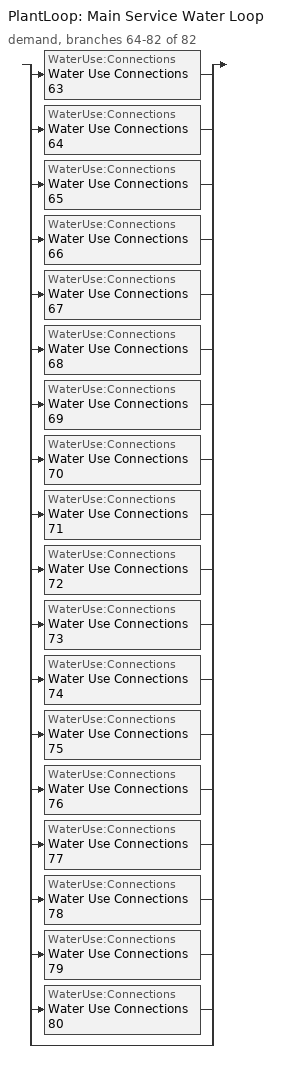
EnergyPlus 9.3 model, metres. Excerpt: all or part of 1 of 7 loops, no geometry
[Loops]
PlantLoop 'Main Service Water Loop'
 demand, branches 64-82 of 82: split
  | WaterUse:Connections 'Water Use Connections 63'
  | WaterUse:Connections 'Water Use Connections 64'
  | WaterUse:Connections 'Water Use Connections 65'
  | WaterUse:Connections 'Water Use Connections 66'
  | WaterUse:Connections 'Water Use Connections 67'
  | WaterUse:Connections 'Water Use Connections 68'
  | WaterUse:Connections 'Water Use Connections 69'
  | WaterUse:Connections 'Water Use Connections 70'
  | WaterUse:Connections 'Water Use Connections 71'
  | WaterUse:Connections 'Water Use Connections 72'
  | WaterUse:Connections 'Water Use Connections 73'
  | WaterUse:Connections 'Water Use Connections 74'
  | WaterUse:Connections 'Water Use Connections 75'
  | WaterUse:Connections 'Water Use Connections 76'
  | WaterUse:Connections 'Water Use Connections 77'
  | WaterUse:Connections 'Water Use Connections 78'
  | WaterUse:Connections 'Water Use Connections 79'
  | WaterUse:Connections 'Water Use Connections 80'
  | bypass
[WaterUse:Connections]
Name | Water Use Equipment Name 1
Water Use Connections 63 | G sw apartment Service Water Use 0.15gal/min
Water Use Connections 64 | M n1 apartment Service Water Use 0.15gal/min
Water Use Connections 65 | M n2 apartment Service Water Use 0.15gal/min
Water Use Connections 66 | M ne apartment Service Water Use 0.15gal/min
Water Use Connections 67 | M nw apartment Service Water Use 0.15gal/min
Water Use Connections 68 | M s1 apartment Service Water Use 0.15gal/min
Water Use Connections 69 | M s2 apartment Service Water Use 0.15gal/min
Water Use Connections 70 | M se apartment Service Water Use 0.15gal/min
Water Use Connections 71 | M sw apartment Service Water Use 0.15gal/min
Water Use Connections 72 | Office Service Water Use 0.03gal/min
Water Use Connections 73 | T n1 apartment Service Water Use 0.15gal/min
Water Use Connections 74 | T n2 apartment Service Water Use 0.15gal/min
Water Use Connections 75 | T ne apartment Service Water Use 0.15gal/min
Water Use Connections 76 | T nw apartment Service Water Use 0.15gal/min
Water Use Connections 77 | T s1 apartment Service Water Use 0.15gal/min
Water Use Connections 78 | FRED
Water Use Connections 79 | T se apartment Service Water Use 0.15gal/min
Water Use Connections 80 | T sw apartment Service Water Use 0.15gal/min
[WaterUse:Equipment]
Name | Peak Flow Rate {m3/s} | Flow Rate Fraction Schedule | Target Temperature Schedule | Zone | Sensible Fraction Schedule | Latent Fraction Schedule
G sw apartment Service Water Use 0.15gal/min | 9.37419e-06 | NECB-G-Service Water Heating | Schedule Ruleset 191 | DU_BT=Space Function_ST=Dwelling units general_FL=Building Story 1_SCHG 3 | Schedule Ruleset 189 | Schedule Ruleset 190
M n1 apartment Service Water Use 0.15gal/min | 9.37419e-06 | NECB-G-Service Water Heating | Schedule Ruleset 194 | DU_BT=Space Function_ST=Dwelling units general_FL=Building Story 5_SCHG | Schedule Ruleset 192 | Schedule Ruleset 193
M n2 apartment Service Water Use 0.15gal/min | 9.37419e-06 | NECB-G-Service Water Heating | Schedule Ruleset 197 | DU_BT=Space Function_ST=Dwelling units general_FL=Building Story 5_SCHG 6 | Schedule Ruleset 195 | Schedule Ruleset 196
M ne apartment Service Water Use 0.15gal/min | 9.37419e-06 | NECB-G-Service Water Heating | Schedule Ruleset 200 | DU_BT=Space Function_ST=Dwelling units general_FL=Building Story 5_SCHG 1 | Schedule Ruleset 198 | Schedule Ruleset 199
M nw apartment Service Water Use 0.15gal/min | 9.37419e-06 | NECB-G-Service Water Heating | Schedule Ruleset 203 | DU_BT=Space Function_ST=Dwelling units general_FL=Building Story 5_SCHG 4 | Schedule Ruleset 201 | Schedule Ruleset 202
M s1 apartment Service Water Use 0.15gal/min | 9.37419e-06 | NECB-G-Service Water Heating | Schedule Ruleset 206 | DU_BT=Space Function_ST=Dwelling units general_FL=Building Story 5_SCHG 2 | Schedule Ruleset 204 | Schedule Ruleset 205
M s2 apartment Service Water Use 0.15gal/min | 9.37419e-06 | NECB-G-Service Water Heating | Schedule Ruleset 209 | DU_BT=Space Function_ST=Dwelling units general_FL=Building Story 5_SCHG 7 | Schedule Ruleset 207 | Schedule Ruleset 208
M se apartment Service Water Use 0.15gal/min | 9.37419e-06 | NECB-G-Service Water Heating | Schedule Ruleset 212 | DU_BT=Space Function_ST=Dwelling units general_FL=Building Story 5_SCHG 5 | Schedule Ruleset 210 | Schedule Ruleset 211
M sw apartment Service Water Use 0.15gal/min | 9.37419e-06 | NECB-G-Service Water Heating | Schedule Ruleset 215 | DU_BT=Space Function_ST=Dwelling units general_FL=Building Story 5_SCHG 3 | Schedule Ruleset 213 | Schedule Ruleset 214
Office Service Water Use 0.03gal/min | 2.10919e-06 | NECB-A-Service Water Heating | Schedule Ruleset 218 | ALL_ST=Office enclosed <= 25 m2_FL=Building Story 1_SCH=A | Schedule Ruleset 216 | Schedule Ruleset 217
T n1 apartment Service Water Use 0.15gal/min | 9.37419e-06 | NECB-G-Service Water Heating | Schedule Ruleset 221 | DU_BT=Space Function_ST=Dwelling units general_FL=Building Story 10_SCHG 2 | Schedule Ruleset 219 | Schedule Ruleset 220
T n2 apartment Service Water Use 0.15gal/min | 9.37419e-06 | NECB-G-Service Water Heating | Schedule Ruleset 224 | DU_BT=Space Function_ST=Dwelling units general_FL=Building Story 10_SCHG 6 | Schedule Ruleset 222 | Schedule Ruleset 223
T ne apartment Service Water Use 0.15gal/min | 9.37419e-06 | NECB-G-Service Water Heating | Schedule Ruleset 227 | DU_BT=Space Function_ST=Dwelling units general_FL=Building Story 10_SCHG 1 | Schedule Ruleset 225 | Schedule Ruleset 226
T nw apartment Service Water Use 0.15gal/min | 9.37419e-06 | NECB-G-Service Water Heating | Schedule Ruleset 230 | DU_BT=Space Function_ST=Dwelling units general_FL=Building Story 10_SCHG | Schedule Ruleset 228 | Schedule Ruleset 229
T s1 apartment Service Water Use 0.15gal/min | 9.37419e-06 | NECB-G-Service Water Heating | Schedule Ruleset 233 | DU_BT=Space Function_ST=Dwelling units general_FL=Building Story 10_SCHG 5 | Schedule Ruleset 231 | Schedule Ruleset 232
FRED | 9.37419e-06 | NECB-G-Service Water Heating | Schedule Ruleset 236 | DU_BT=Space Function_ST=Dwelling units general_FL=Building Story 10_SCHG 3 | Schedule Ruleset 234 | Schedule Ruleset 235
T se apartment Service Water Use 0.15gal/min | 9.37419e-06 | NECB-G-Service Water Heating | Schedule Ruleset 239 | DU_BT=Space Function_ST=Dwelling units general_FL=Building Story 10_SCHG 7 | Schedule Ruleset 237 | Schedule Ruleset 238
T sw apartment Service Water Use 0.15gal/min | 9.37419e-06 | NECB-G-Service Water Heating | Schedule Ruleset 242 | DU_BT=Space Function_ST=Dwelling units general_FL=Building Story 10_SCHG 4 | Schedule Ruleset 240 | Schedule Ruleset 241
[Schedule:Day:Interval]
NECB-A-Service Water Heating Default; NECB-A-Service Water Heating Default|Wkdy Day: No, 07:00, 0.05, 08:00, 0.1, 10:00, 0.5, 16:00, 0.9, 17:00, 0.7, 18:00, 0.5, 19:00, 0.3, 22:00, 0.2, 24:00, 0.05
NECB-A-Service Water Heating Sat Day; NECB-A-Service Water Heating Sun|Hol Day; Schedule Day 195; Schedule Day 198; Schedule Day 201; Schedule Day 204; Schedule Day 207; Schedule Day 210; Schedule Day 213; Schedule Day 216; Schedule Day 219; Schedule Day 222; Schedule Day 225; Schedule Day 228; Schedule Day 231; Schedule Day 234; Schedule Day 237; Schedule Day 240; Schedule Day 243; Schedule Day 246: No, 24:00, 0.05
NECB-G-Service Water Heating Default; NECB-G-Service Water Heating Default|Wkdy Day: No, 01:00, 0.1, 06:00, 0.05, 07:00, 0.2, 08:00, 0.8, 09:00, 0.7, 10:00, 0.5, 11:00, 0.4, 14:00, 0.2, 15:00, 0.3, 17:00, 0.5, 19:00, 0.7, 21:00, 0.4, 23:00, 0.2, 24:00, 0.1
NECB-G-Service Water Heating Sat Day: No, 01:00, 0.1, 07:00, 0.05, 08:00, 0.2, 11:00, 0.5, 15:00, 0.3, 16:00, 0.7, 17:00, 0.9, 19:00, 0.7, 20:00, 0.6, 21:00, 0.5, 22:00, 0.4, 23:00, 0.3, 24:00, 0.2
NECB-G-Service Water Heating Sun|Hol Day: No, 01:00, 0.1, 08:00, 0.05, 09:00, 0.2, 11:00, 0.3, 13:00, 0.2, 14:00, 0.3, 15:00, 0.4, 16:00, 0.5, 17:00, 0.6, 18:00, 0.7, 19:00, 0.4, 20:00, 0.3, 24:00, 0.2
Schedule Day 194; Schedule Day 197; Schedule Day 200; Schedule Day 203; Schedule Day 206; Schedule Day 209; Schedule Day 212; Schedule Day 215; Schedule Day 218; Schedule Day 221; Schedule Day 224; Schedule Day 227; Schedule Day 230; Schedule Day 233; Schedule Day 236; Schedule Day 239; Schedule Day 242; Schedule Day 245: No, 24:00, 0.2
Schedule Day 196; Schedule Day 199; Schedule Day 202; Schedule Day 205; Schedule Day 208; Schedule Day 211; Schedule Day 214; Schedule Day 217; Schedule Day 220; Schedule Day 223; Schedule Day 226; Schedule Day 229; Schedule Day 232; Schedule Day 235; Schedule Day 238; Schedule Day 241; Schedule Day 244; Schedule Day 247: No, 24:00, 60
[Schedule:Week:Daily]
NECB-A-Service Water Heating Week Rule - Jan1-Dec31: NECB-A-Service Water Heating Sun|Hol Day, NECB-A-Service Water Heating Default|Wkdy Day, NECB-A-Service Water Heating Default|Wkdy Day, NECB-A-Service Water Heating Default|Wkdy Day, NECB-A-Service Water Heating Default|Wkdy Day, NECB-A-Service Water Heating Default|Wkdy Day, NECB-A-Service Water Heating Sat Day, NECB-A-Service Water Heating Default, NECB-A-Service Water Heating Default, NECB-A-Service Water Heating Default, NECB-A-Service Water Heating Default, NECB-A-Service Water Heating Default
NECB-G-Service Water Heating Week Rule - Jan1-Dec31: NECB-G-Service Water Heating Sun|Hol Day, NECB-G-Service Water Heating Default|Wkdy Day, NECB-G-Service Water Heating Default|Wkdy Day, NECB-G-Service Water Heating Default|Wkdy Day, NECB-G-Service Water Heating Default|Wkdy Day, NECB-G-Service Water Heating Default|Wkdy Day, NECB-G-Service Water Heating Sat Day, NECB-G-Service Water Heating Default, NECB-G-Service Water Heating Default, NECB-G-Service Water Heating Default, NECB-G-Service Water Heating Default, NECB-G-Service Water Heating Default
Schedule Ruleset 189 Week Rule - Jan1-Dec31: Schedule Day 194, Schedule Day 194, Schedule Day 194, Schedule Day 194, Schedule Day 194, Schedule Day 194, Schedule Day 194, Schedule Day 194, Schedule Day 194, Schedule Day 194, Schedule Day 194, Schedule Day 194
Schedule Ruleset 190 Week Rule - Jan1-Dec31: Schedule Day 195, Schedule Day 195, Schedule Day 195, Schedule Day 195, Schedule Day 195, Schedule Day 195, Schedule Day 195, Schedule Day 195, Schedule Day 195, Schedule Day 195, Schedule Day 195, Schedule Day 195
Schedule Ruleset 191 Week Rule - Jan1-Dec31: Schedule Day 196, Schedule Day 196, Schedule Day 196, Schedule Day 196, Schedule Day 196, Schedule Day 196, Schedule Day 196, Schedule Day 196, Schedule Day 196, Schedule Day 196, Schedule Day 196, Schedule Day 196
Schedule Ruleset 192 Week Rule - Jan1-Dec31: Schedule Day 197, Schedule Day 197, Schedule Day 197, Schedule Day 197, Schedule Day 197, Schedule Day 197, Schedule Day 197, Schedule Day 197, Schedule Day 197, Schedule Day 197, Schedule Day 197, Schedule Day 197
Schedule Ruleset 193 Week Rule - Jan1-Dec31: Schedule Day 198, Schedule Day 198, Schedule Day 198, Schedule Day 198, Schedule Day 198, Schedule Day 198, Schedule Day 198, Schedule Day 198, Schedule Day 198, Schedule Day 198, Schedule Day 198, Schedule Day 198
Schedule Ruleset 194 Week Rule - Jan1-Dec31: Schedule Day 199, Schedule Day 199, Schedule Day 199, Schedule Day 199, Schedule Day 199, Schedule Day 199, Schedule Day 199, Schedule Day 199, Schedule Day 199, Schedule Day 199, Schedule Day 199, Schedule Day 199
Schedule Ruleset 195 Week Rule - Jan1-Dec31: Schedule Day 200, Schedule Day 200, Schedule Day 200, Schedule Day 200, Schedule Day 200, Schedule Day 200, Schedule Day 200, Schedule Day 200, Schedule Day 200, Schedule Day 200, Schedule Day 200, Schedule Day 200
Schedule Ruleset 196 Week Rule - Jan1-Dec31: Schedule Day 201, Schedule Day 201, Schedule Day 201, Schedule Day 201, Schedule Day 201, Schedule Day 201, Schedule Day 201, Schedule Day 201, Schedule Day 201, Schedule Day 201, Schedule Day 201, Schedule Day 201
Schedule Ruleset 197 Week Rule - Jan1-Dec31: Schedule Day 202, Schedule Day 202, Schedule Day 202, Schedule Day 202, Schedule Day 202, Schedule Day 202, Schedule Day 202, Schedule Day 202, Schedule Day 202, Schedule Day 202, Schedule Day 202, Schedule Day 202
Schedule Ruleset 198 Week Rule - Jan1-Dec31: Schedule Day 203, Schedule Day 203, Schedule Day 203, Schedule Day 203, Schedule Day 203, Schedule Day 203, Schedule Day 203, Schedule Day 203, Schedule Day 203, Schedule Day 203, Schedule Day 203, Schedule Day 203
Schedule Ruleset 199 Week Rule - Jan1-Dec31: Schedule Day 204, Schedule Day 204, Schedule Day 204, Schedule Day 204, Schedule Day 204, Schedule Day 204, Schedule Day 204, Schedule Day 204, Schedule Day 204, Schedule Day 204, Schedule Day 204, Schedule Day 204
Schedule Ruleset 200 Week Rule - Jan1-Dec31: Schedule Day 205, Schedule Day 205, Schedule Day 205, Schedule Day 205, Schedule Day 205, Schedule Day 205, Schedule Day 205, Schedule Day 205, Schedule Day 205, Schedule Day 205, Schedule Day 205, Schedule Day 205
Schedule Ruleset 201 Week Rule - Jan1-Dec31: Schedule Day 206, Schedule Day 206, Schedule Day 206, Schedule Day 206, Schedule Day 206, Schedule Day 206, Schedule Day 206, Schedule Day 206, Schedule Day 206, Schedule Day 206, Schedule Day 206, Schedule Day 206
Schedule Ruleset 202 Week Rule - Jan1-Dec31: Schedule Day 207, Schedule Day 207, Schedule Day 207, Schedule Day 207, Schedule Day 207, Schedule Day 207, Schedule Day 207, Schedule Day 207, Schedule Day 207, Schedule Day 207, Schedule Day 207, Schedule Day 207
Schedule Ruleset 203 Week Rule - Jan1-Dec31: Schedule Day 208, Schedule Day 208, Schedule Day 208, Schedule Day 208, Schedule Day 208, Schedule Day 208, Schedule Day 208, Schedule Day 208, Schedule Day 208, Schedule Day 208, Schedule Day 208, Schedule Day 208
Schedule Ruleset 204 Week Rule - Jan1-Dec31: Schedule Day 209, Schedule Day 209, Schedule Day 209, Schedule Day 209, Schedule Day 209, Schedule Day 209, Schedule Day 209, Schedule Day 209, Schedule Day 209, Schedule Day 209, Schedule Day 209, Schedule Day 209
Schedule Ruleset 205 Week Rule - Jan1-Dec31: Schedule Day 210, Schedule Day 210, Schedule Day 210, Schedule Day 210, Schedule Day 210, Schedule Day 210, Schedule Day 210, Schedule Day 210, Schedule Day 210, Schedule Day 210, Schedule Day 210, Schedule Day 210
Schedule Ruleset 206 Week Rule - Jan1-Dec31: Schedule Day 211, Schedule Day 211, Schedule Day 211, Schedule Day 211, Schedule Day 211, Schedule Day 211, Schedule Day 211, Schedule Day 211, Schedule Day 211, Schedule Day 211, Schedule Day 211, Schedule Day 211
Schedule Ruleset 207 Week Rule - Jan1-Dec31: Schedule Day 212, Schedule Day 212, Schedule Day 212, Schedule Day 212, Schedule Day 212, Schedule Day 212, Schedule Day 212, Schedule Day 212, Schedule Day 212, Schedule Day 212, Schedule Day 212, Schedule Day 212
Schedule Ruleset 208 Week Rule - Jan1-Dec31: Schedule Day 213, Schedule Day 213, Schedule Day 213, Schedule Day 213, Schedule Day 213, Schedule Day 213, Schedule Day 213, Schedule Day 213, Schedule Day 213, Schedule Day 213, Schedule Day 213, Schedule Day 213
Schedule Ruleset 209 Week Rule - Jan1-Dec31: Schedule Day 214, Schedule Day 214, Schedule Day 214, Schedule Day 214, Schedule Day 214, Schedule Day 214, Schedule Day 214, Schedule Day 214, Schedule Day 214, Schedule Day 214, Schedule Day 214, Schedule Day 214
Schedule Ruleset 210 Week Rule - Jan1-Dec31: Schedule Day 215, Schedule Day 215, Schedule Day 215, Schedule Day 215, Schedule Day 215, Schedule Day 215, Schedule Day 215, Schedule Day 215, Schedule Day 215, Schedule Day 215, Schedule Day 215, Schedule Day 215
Schedule Ruleset 211 Week Rule - Jan1-Dec31: Schedule Day 216, Schedule Day 216, Schedule Day 216, Schedule Day 216, Schedule Day 216, Schedule Day 216, Schedule Day 216, Schedule Day 216, Schedule Day 216, Schedule Day 216, Schedule Day 216, Schedule Day 216
Schedule Ruleset 212 Week Rule - Jan1-Dec31: Schedule Day 217, Schedule Day 217, Schedule Day 217, Schedule Day 217, Schedule Day 217, Schedule Day 217, Schedule Day 217, Schedule Day 217, Schedule Day 217, Schedule Day 217, Schedule Day 217, Schedule Day 217
Schedule Ruleset 213 Week Rule - Jan1-Dec31: Schedule Day 218, Schedule Day 218, Schedule Day 218, Schedule Day 218, Schedule Day 218, Schedule Day 218, Schedule Day 218, Schedule Day 218, Schedule Day 218, Schedule Day 218, Schedule Day 218, Schedule Day 218
Schedule Ruleset 214 Week Rule - Jan1-Dec31: Schedule Day 219, Schedule Day 219, Schedule Day 219, Schedule Day 219, Schedule Day 219, Schedule Day 219, Schedule Day 219, Schedule Day 219, Schedule Day 219, Schedule Day 219, Schedule Day 219, Schedule Day 219
Schedule Ruleset 215 Week Rule - Jan1-Dec31: Schedule Day 220, Schedule Day 220, Schedule Day 220, Schedule Day 220, Schedule Day 220, Schedule Day 220, Schedule Day 220, Schedule Day 220, Schedule Day 220, Schedule Day 220, Schedule Day 220, Schedule Day 220
Schedule Ruleset 216 Week Rule - Jan1-Dec31: Schedule Day 221, Schedule Day 221, Schedule Day 221, Schedule Day 221, Schedule Day 221, Schedule Day 221, Schedule Day 221, Schedule Day 221, Schedule Day 221, Schedule Day 221, Schedule Day 221, Schedule Day 221
Schedule Ruleset 217 Week Rule - Jan1-Dec31: Schedule Day 222, Schedule Day 222, Schedule Day 222, Schedule Day 222, Schedule Day 222, Schedule Day 222, Schedule Day 222, Schedule Day 222, Schedule Day 222, Schedule Day 222, Schedule Day 222, Schedule Day 222
Schedule Ruleset 218 Week Rule - Jan1-Dec31: Schedule Day 223, Schedule Day 223, Schedule Day 223, Schedule Day 223, Schedule Day 223, Schedule Day 223, Schedule Day 223, Schedule Day 223, Schedule Day 223, Schedule Day 223, Schedule Day 223, Schedule Day 223
Schedule Ruleset 219 Week Rule - Jan1-Dec31: Schedule Day 224, Schedule Day 224, Schedule Day 224, Schedule Day 224, Schedule Day 224, Schedule Day 224, Schedule Day 224, Schedule Day 224, Schedule Day 224, Schedule Day 224, Schedule Day 224, Schedule Day 224
Schedule Ruleset 220 Week Rule - Jan1-Dec31: Schedule Day 225, Schedule Day 225, Schedule Day 225, Schedule Day 225, Schedule Day 225, Schedule Day 225, Schedule Day 225, Schedule Day 225, Schedule Day 225, Schedule Day 225, Schedule Day 225, Schedule Day 225
Schedule Ruleset 221 Week Rule - Jan1-Dec31: Schedule Day 226, Schedule Day 226, Schedule Day 226, Schedule Day 226, Schedule Day 226, Schedule Day 226, Schedule Day 226, Schedule Day 226, Schedule Day 226, Schedule Day 226, Schedule Day 226, Schedule Day 226
Schedule Ruleset 222 Week Rule - Jan1-Dec31: Schedule Day 227, Schedule Day 227, Schedule Day 227, Schedule Day 227, Schedule Day 227, Schedule Day 227, Schedule Day 227, Schedule Day 227, Schedule Day 227, Schedule Day 227, Schedule Day 227, Schedule Day 227
Schedule Ruleset 223 Week Rule - Jan1-Dec31: Schedule Day 228, Schedule Day 228, Schedule Day 228, Schedule Day 228, Schedule Day 228, Schedule Day 228, Schedule Day 228, Schedule Day 228, Schedule Day 228, Schedule Day 228, Schedule Day 228, Schedule Day 228
Schedule Ruleset 224 Week Rule - Jan1-Dec31: Schedule Day 229, Schedule Day 229, Schedule Day 229, Schedule Day 229, Schedule Day 229, Schedule Day 229, Schedule Day 229, Schedule Day 229, Schedule Day 229, Schedule Day 229, Schedule Day 229, Schedule Day 229
Schedule Ruleset 225 Week Rule - Jan1-Dec31: Schedule Day 230, Schedule Day 230, Schedule Day 230, Schedule Day 230, Schedule Day 230, Schedule Day 230, Schedule Day 230, Schedule Day 230, Schedule Day 230, Schedule Day 230, Schedule Day 230, Schedule Day 230
Schedule Ruleset 226 Week Rule - Jan1-Dec31: Schedule Day 231, Schedule Day 231, Schedule Day 231, Schedule Day 231, Schedule Day 231, Schedule Day 231, Schedule Day 231, Schedule Day 231, Schedule Day 231, Schedule Day 231, Schedule Day 231, Schedule Day 231
Schedule Ruleset 227 Week Rule - Jan1-Dec31: Schedule Day 232, Schedule Day 232, Schedule Day 232, Schedule Day 232, Schedule Day 232, Schedule Day 232, Schedule Day 232, Schedule Day 232, Schedule Day 232, Schedule Day 232, Schedule Day 232, Schedule Day 232
Schedule Ruleset 228 Week Rule - Jan1-Dec31: Schedule Day 233, Schedule Day 233, Schedule Day 233, Schedule Day 233, Schedule Day 233, Schedule Day 233, Schedule Day 233, Schedule Day 233, Schedule Day 233, Schedule Day 233, Schedule Day 233, Schedule Day 233
Schedule Ruleset 229 Week Rule - Jan1-Dec31: Schedule Day 234, Schedule Day 234, Schedule Day 234, Schedule Day 234, Schedule Day 234, Schedule Day 234, Schedule Day 234, Schedule Day 234, Schedule Day 234, Schedule Day 234, Schedule Day 234, Schedule Day 234
Schedule Ruleset 230 Week Rule - Jan1-Dec31: Schedule Day 235, Schedule Day 235, Schedule Day 235, Schedule Day 235, Schedule Day 235, Schedule Day 235, Schedule Day 235, Schedule Day 235, Schedule Day 235, Schedule Day 235, Schedule Day 235, Schedule Day 235
Schedule Ruleset 231 Week Rule - Jan1-Dec31: Schedule Day 236, Schedule Day 236, Schedule Day 236, Schedule Day 236, Schedule Day 236, Schedule Day 236, Schedule Day 236, Schedule Day 236, Schedule Day 236, Schedule Day 236, Schedule Day 236, Schedule Day 236
Schedule Ruleset 232 Week Rule - Jan1-Dec31: Schedule Day 237, Schedule Day 237, Schedule Day 237, Schedule Day 237, Schedule Day 237, Schedule Day 237, Schedule Day 237, Schedule Day 237, Schedule Day 237, Schedule Day 237, Schedule Day 237, Schedule Day 237
Schedule Ruleset 233 Week Rule - Jan1-Dec31: Schedule Day 238, Schedule Day 238, Schedule Day 238, Schedule Day 238, Schedule Day 238, Schedule Day 238, Schedule Day 238, Schedule Day 238, Schedule Day 238, Schedule Day 238, Schedule Day 238, Schedule Day 238
Schedule Ruleset 234 Week Rule - Jan1-Dec31: Schedule Day 239, Schedule Day 239, Schedule Day 239, Schedule Day 239, Schedule Day 239, Schedule Day 239, Schedule Day 239, Schedule Day 239, Schedule Day 239, Schedule Day 239, Schedule Day 239, Schedule Day 239
Schedule Ruleset 235 Week Rule - Jan1-Dec31: Schedule Day 240, Schedule Day 240, Schedule Day 240, Schedule Day 240, Schedule Day 240, Schedule Day 240, Schedule Day 240, Schedule Day 240, Schedule Day 240, Schedule Day 240, Schedule Day 240, Schedule Day 240
Schedule Ruleset 236 Week Rule - Jan1-Dec31: Schedule Day 241, Schedule Day 241, Schedule Day 241, Schedule Day 241, Schedule Day 241, Schedule Day 241, Schedule Day 241, Schedule Day 241, Schedule Day 241, Schedule Day 241, Schedule Day 241, Schedule Day 241
Schedule Ruleset 237 Week Rule - Jan1-Dec31: Schedule Day 242, Schedule Day 242, Schedule Day 242, Schedule Day 242, Schedule Day 242, Schedule Day 242, Schedule Day 242, Schedule Day 242, Schedule Day 242, Schedule Day 242, Schedule Day 242, Schedule Day 242
Schedule Ruleset 238 Week Rule - Jan1-Dec31: Schedule Day 243, Schedule Day 243, Schedule Day 243, Schedule Day 243, Schedule Day 243, Schedule Day 243, Schedule Day 243, Schedule Day 243, Schedule Day 243, Schedule Day 243, Schedule Day 243, Schedule Day 243
Schedule Ruleset 239 Week Rule - Jan1-Dec31: Schedule Day 244, Schedule Day 244, Schedule Day 244, Schedule Day 244, Schedule Day 244, Schedule Day 244, Schedule Day 244, Schedule Day 244, Schedule Day 244, Schedule Day 244, Schedule Day 244, Schedule Day 244
Schedule Ruleset 240 Week Rule - Jan1-Dec31: Schedule Day 245, Schedule Day 245, Schedule Day 245, Schedule Day 245, Schedule Day 245, Schedule Day 245, Schedule Day 245, Schedule Day 245, Schedule Day 245, Schedule Day 245, Schedule Day 245, Schedule Day 245
Schedule Ruleset 241 Week Rule - Jan1-Dec31: Schedule Day 246, Schedule Day 246, Schedule Day 246, Schedule Day 246, Schedule Day 246, Schedule Day 246, Schedule Day 246, Schedule Day 246, Schedule Day 246, Schedule Day 246, Schedule Day 246, Schedule Day 246
Schedule Ruleset 242 Week Rule - Jan1-Dec31: Schedule Day 247, Schedule Day 247, Schedule Day 247, Schedule Day 247, Schedule Day 247, Schedule Day 247, Schedule Day 247, Schedule Day 247, Schedule Day 247, Schedule Day 247, Schedule Day 247, Schedule Day 247
[Schedule:Year]
NECB-A-Service Water Heating: NECB-A-Service Water Heating Week Rule - Jan1-Dec31, 1, 1, 12, 31
NECB-G-Service Water Heating: NECB-G-Service Water Heating Week Rule - Jan1-Dec31, 1, 1, 12, 31
Schedule Ruleset 189: Schedule Ruleset 189 Week Rule - Jan1-Dec31, 1, 1, 12, 31
Schedule Ruleset 190: Schedule Ruleset 190 Week Rule - Jan1-Dec31, 1, 1, 12, 31
Schedule Ruleset 191: Schedule Ruleset 191 Week Rule - Jan1-Dec31, 1, 1, 12, 31
Schedule Ruleset 192: Schedule Ruleset 192 Week Rule - Jan1-Dec31, 1, 1, 12, 31
Schedule Ruleset 193: Schedule Ruleset 193 Week Rule - Jan1-Dec31, 1, 1, 12, 31
Schedule Ruleset 194: Schedule Ruleset 194 Week Rule - Jan1-Dec31, 1, 1, 12, 31
Schedule Ruleset 195: Schedule Ruleset 195 Week Rule - Jan1-Dec31, 1, 1, 12, 31
Schedule Ruleset 196: Schedule Ruleset 196 Week Rule - Jan1-Dec31, 1, 1, 12, 31
Schedule Ruleset 197: Schedule Ruleset 197 Week Rule - Jan1-Dec31, 1, 1, 12, 31
Schedule Ruleset 198: Schedule Ruleset 198 Week Rule - Jan1-Dec31, 1, 1, 12, 31
Schedule Ruleset 199: Schedule Ruleset 199 Week Rule - Jan1-Dec31, 1, 1, 12, 31
Schedule Ruleset 200: Schedule Ruleset 200 Week Rule - Jan1-Dec31, 1, 1, 12, 31
Schedule Ruleset 201: Schedule Ruleset 201 Week Rule - Jan1-Dec31, 1, 1, 12, 31
Schedule Ruleset 202: Schedule Ruleset 202 Week Rule - Jan1-Dec31, 1, 1, 12, 31
Schedule Ruleset 203: Schedule Ruleset 203 Week Rule - Jan1-Dec31, 1, 1, 12, 31
Schedule Ruleset 204: Schedule Ruleset 204 Week Rule - Jan1-Dec31, 1, 1, 12, 31
Schedule Ruleset 205: Schedule Ruleset 205 Week Rule - Jan1-Dec31, 1, 1, 12, 31
Schedule Ruleset 206: Schedule Ruleset 206 Week Rule - Jan1-Dec31, 1, 1, 12, 31
Schedule Ruleset 207: Schedule Ruleset 207 Week Rule - Jan1-Dec31, 1, 1, 12, 31
Schedule Ruleset 208: Schedule Ruleset 208 Week Rule - Jan1-Dec31, 1, 1, 12, 31
Schedule Ruleset 209: Schedule Ruleset 209 Week Rule - Jan1-Dec31, 1, 1, 12, 31
Schedule Ruleset 210: Schedule Ruleset 210 Week Rule - Jan1-Dec31, 1, 1, 12, 31
Schedule Ruleset 211: Schedule Ruleset 211 Week Rule - Jan1-Dec31, 1, 1, 12, 31
Schedule Ruleset 212: Schedule Ruleset 212 Week Rule - Jan1-Dec31, 1, 1, 12, 31
Schedule Ruleset 213: Schedule Ruleset 213 Week Rule - Jan1-Dec31, 1, 1, 12, 31
Schedule Ruleset 214: Schedule Ruleset 214 Week Rule - Jan1-Dec31, 1, 1, 12, 31
Schedule Ruleset 215: Schedule Ruleset 215 Week Rule - Jan1-Dec31, 1, 1, 12, 31
Schedule Ruleset 216: Schedule Ruleset 216 Week Rule - Jan1-Dec31, 1, 1, 12, 31
Schedule Ruleset 217: Schedule Ruleset 217 Week Rule - Jan1-Dec31, 1, 1, 12, 31
Schedule Ruleset 218: Schedule Ruleset 218 Week Rule - Jan1-Dec31, 1, 1, 12, 31
Schedule Ruleset 219: Schedule Ruleset 219 Week Rule - Jan1-Dec31, 1, 1, 12, 31
Schedule Ruleset 220: Schedule Ruleset 220 Week Rule - Jan1-Dec31, 1, 1, 12, 31
Schedule Ruleset 221: Schedule Ruleset 221 Week Rule - Jan1-Dec31, 1, 1, 12, 31
Schedule Ruleset 222: Schedule Ruleset 222 Week Rule - Jan1-Dec31, 1, 1, 12, 31
Schedule Ruleset 223: Schedule Ruleset 223 Week Rule - Jan1-Dec31, 1, 1, 12, 31
Schedule Ruleset 224: Schedule Ruleset 224 Week Rule - Jan1-Dec31, 1, 1, 12, 31
Schedule Ruleset 225: Schedule Ruleset 225 Week Rule - Jan1-Dec31, 1, 1, 12, 31
Schedule Ruleset 226: Schedule Ruleset 226 Week Rule - Jan1-Dec31, 1, 1, 12, 31
Schedule Ruleset 227: Schedule Ruleset 227 Week Rule - Jan1-Dec31, 1, 1, 12, 31
Schedule Ruleset 228: Schedule Ruleset 228 Week Rule - Jan1-Dec31, 1, 1, 12, 31
Schedule Ruleset 229: Schedule Ruleset 229 Week Rule - Jan1-Dec31, 1, 1, 12, 31
Schedule Ruleset 230: Schedule Ruleset 230 Week Rule - Jan1-Dec31, 1, 1, 12, 31
Schedule Ruleset 231: Schedule Ruleset 231 Week Rule - Jan1-Dec31, 1, 1, 12, 31
Schedule Ruleset 232: Schedule Ruleset 232 Week Rule - Jan1-Dec31, 1, 1, 12, 31
Schedule Ruleset 233: Schedule Ruleset 233 Week Rule - Jan1-Dec31, 1, 1, 12, 31
Schedule Ruleset 234: Schedule Ruleset 234 Week Rule - Jan1-Dec31, 1, 1, 12, 31
Schedule Ruleset 235: Schedule Ruleset 235 Week Rule - Jan1-Dec31, 1, 1, 12, 31
Schedule Ruleset 236: Schedule Ruleset 236 Week Rule - Jan1-Dec31, 1, 1, 12, 31
Schedule Ruleset 237: Schedule Ruleset 237 Week Rule - Jan1-Dec31, 1, 1, 12, 31
Schedule Ruleset 238: Schedule Ruleset 238 Week Rule - Jan1-Dec31, 1, 1, 12, 31
Schedule Ruleset 239: Schedule Ruleset 239 Week Rule - Jan1-Dec31, 1, 1, 12, 31
Schedule Ruleset 240: Schedule Ruleset 240 Week Rule - Jan1-Dec31, 1, 1, 12, 31
Schedule Ruleset 241: Schedule Ruleset 241 Week Rule - Jan1-Dec31, 1, 1, 12, 31
Schedule Ruleset 242: Schedule Ruleset 242 Week Rule - Jan1-Dec31, 1, 1, 12, 31
